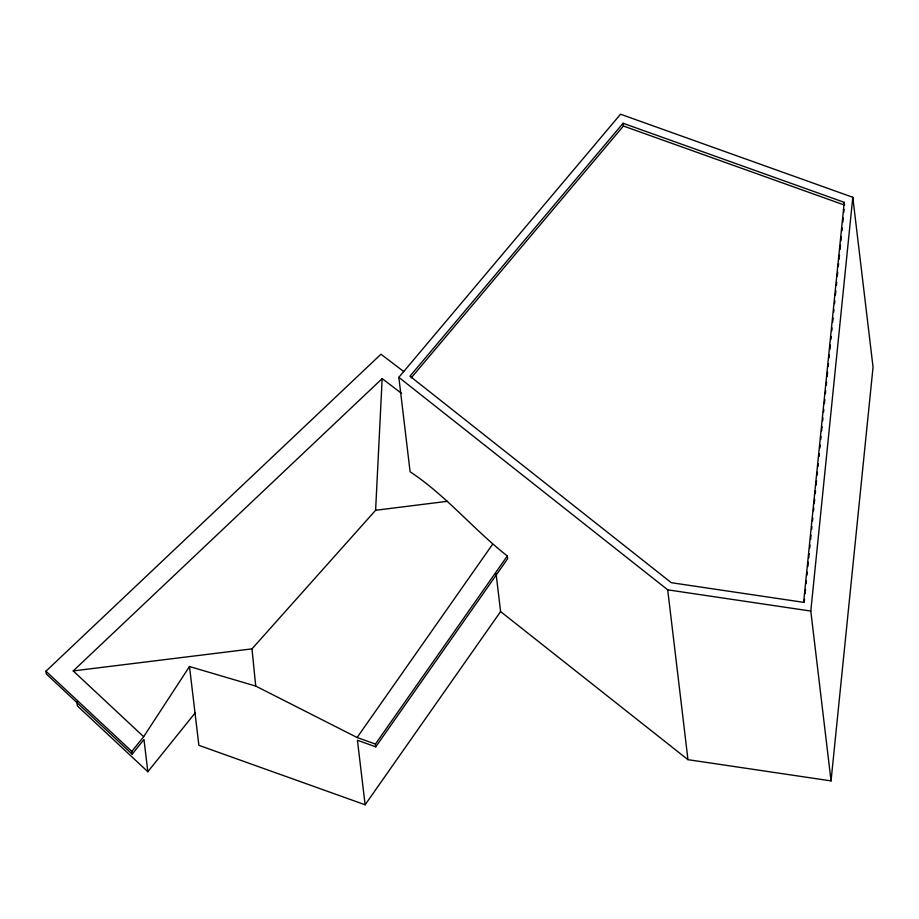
<?xml version="1.0" encoding="UTF-8"?>
<svg xmlns="http://www.w3.org/2000/svg" width="919" height="919" viewBox="0 0 919 919"><rect width="100%" height="100%" fill="white"/><g stroke="black" fill="none" stroke-linecap="round" stroke-linejoin="round"><path stroke-width="1.38" d="M195.035 713.075L147.833 771.73L143.984 739.473L132.164 754.177L131.831 751.42L143.651 736.716L73.221 670.927L251.978 648.871L375.607 510.275L382.166 378.628L401.569 393.378M844.228 202.341L803.62 602.336L671.261 582.692L409.977 376.181L623.082 123.261L844.228 202.341L844.55 205.098L623.415 126.018L623.082 123.261M804.24 602.232L804.527 599.372M805.113 593.663L805.549 589.378M806.124 583.657L806.422 580.808M806.997 575.087L807.284 572.227M807.87 566.518L808.306 562.233M808.743 557.948L809.168 553.663M809.754 547.942L810.041 545.093M810.627 539.373L811.063 535.088M811.638 529.378L811.925 526.518M812.511 520.809L812.798 517.948M813.522 510.803L813.809 507.943M814.245 503.658L814.682 499.373M815.268 493.664L815.555 490.803M816.129 485.094L816.566 480.809M817.152 475.089L817.439 472.228M818.013 466.519L818.312 463.658M819.036 456.525L819.323 453.664M819.909 447.944L820.196 445.095M820.77 439.374L821.069 436.525M821.643 430.804L822.08 426.519M822.654 420.81L822.953 417.95M823.527 412.229L823.815 409.38M824.4 403.659L824.837 399.374M825.411 393.665L825.699 390.805M826.284 385.095L826.572 382.235M827.157 376.526L827.594 372.241M828.168 366.52L828.456 363.66M829.041 357.951L829.329 355.09M829.914 349.381L830.339 345.096M830.925 339.375L831.213 336.526M831.798 330.806L832.086 327.945M832.66 322.236L833.096 317.951M833.682 312.242L833.97 309.381M834.544 303.661L834.843 300.812M835.417 295.091L835.853 290.806M836.439 285.097L836.727 282.236M837.301 276.527L837.737 272.242M838.323 266.521L838.61 263.661M839.047 259.376L839.484 255.091M840.058 249.382L840.494 245.097M840.931 240.812L841.367 236.528M841.942 230.807L842.229 227.946M842.815 222.237L843.251 217.952M843.826 212.243L844.124 209.383M496.076 573.709L500.591 611.572L687.963 759.668L831.052 780.897L810.799 611.066L852.798 197.286L620.532 114.22L398.846 377.33L410.104 471.769C446.174 495.617 473.515 529.516 507.322 555.961L507.656 558.718L375.768 746.825L357.434 740.266L365.119 804.78L198.883 745.332L189.486 666.528L255.723 686.068L357.1 737.509L375.434 744.068L375.768 746.825M831.052 780.897L873.05 367.118L852.798 197.286M143.651 736.716L189.486 666.528M357.1 737.509L492.573 544.301M375.434 744.068L507.322 555.961M365.119 804.78L500.591 611.572M411.23 377.847L623.415 126.018M132.164 754.177L46.283 673.96L45.95 671.203L380.971 354.229L403.682 371.494M73.221 670.927L382.166 378.628M375.607 510.275L447.576 501.28M398.846 377.33L667.711 589.826L810.799 611.066M45.95 671.203L131.831 751.42M147.833 771.73L77.391 705.941L76.897 701.737M667.711 589.826L687.963 759.668M251.978 648.871L255.723 686.068"/></g></svg>
